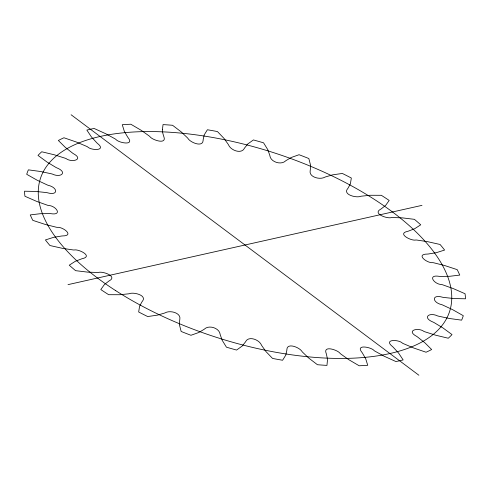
<?xml version="1.0" encoding="UTF-8"?>
<svg xmlns="http://www.w3.org/2000/svg" width="490" height="490" viewBox="0 0 490 490"><rect width="100%" height="100%" fill="white"/><g stroke="black" fill="none" stroke-linecap="round" stroke-linejoin="round"><path stroke-width="0.73" d="M68.012 284.635L421.988 205.365M71.111 114.764L418.889 375.236M162.435 129.464L162.747 132.968L163.636 136.104A35.886 16.127 18 0 0 163.856 136.637C167.151 145.003 152.023 140.011 149.775 136.477A35.886 16.127 18 0 0 149.125 135.938L141.236 130.328L130.836 124.233A229.461 103.102 18 0 0 122.267 124.711L124.313 131.277L127.694 137.133A35.886 16.127 18 0 0 128.117 137.69C134.885 146.057 118.396 142.872 115.799 139.325A35.886 16.127 18 0 0 115.003 138.823L105.748 133.739L94.098 128.454A229.461 103.102 18 0 0 86.853 130.077L91.434 136.949L96.879 142.878A35.886 16.127 18 0 0 97.486 143.423C107.016 151 91.146 150.693 87.477 146.792A35.886 16.127 18 0 0 86.565 146.345L76.342 142.02L63.957 137.77A229.461 103.102 18 0 0 58.347 140.465L65.268 147.343L72.544 153.088A35.886 16.127 18 0 0 73.298 153.603C84.507 159.605 71.589 162.888 66.034 158.546A35.886 16.127 18 0 0 65.054 158.184L54.317 154.791L41.724 151.771A229.461 103.102 18 0 0 38 155.428L46.96 162.006L55.738 167.317A35.886 16.127 18 0 0 56.62 167.776C68.037 172.198 60.901 178.17 52.412 174.085A35.886 16.127 18 0 0 51.407 173.809L40.621 171.512L28.377 169.846A229.461 103.102 18 0 0 26.699 174.299L37.307 180.296L47.212 184.932A35.886 16.127 18 0 0 48.173 185.324C57.924 187.437 58.629 196.092 47.212 192.717A35.886 16.127 18 0 0 46.219 192.552L35.856 191.443L24.5 191.21A229.461 103.102 18 0 0 24.941 196.263L36.726 201.415L47.322 205.181A35.886 16.127 18 0 0 48.326 205.482C55.787 205.482 63.173 215.747 50.654 213.64A35.886 16.127 18 0 0 49.717 213.585L40.229 213.714L30.258 214.92A229.461 103.102 18 0 0 32.799 220.353L45.252 224.438L56.074 227.164A35.886 16.127 18 0 0 57.079 227.36C62.622 226.478 75.001 235.843 62.585 235.929A35.886 16.127 18 0 0 61.752 235.996L53.557 237.35L45.399 239.947A229.461 103.102 18 0 0 49.937 245.527L62.506 248.357L73.09 249.931A35.886 16.127 18 0 0 74.039 250.016C78.369 248.755 93.345 256.197 82.498 258.616A35.886 16.127 18 0 0 81.799 258.793L75.252 261.323L69.268 265.194A229.461 103.102 18 0 0 75.595 270.67L87.735 272.134L97.608 272.483A35.886 16.127 18 0 0 98.478 272.452C102.386 270.982 117.686 276.207 109.503 280.709A35.886 16.127 18 0 0 108.976 280.99L104.364 284.586L100.811 289.559A229.461 103.102 18 0 0 108.658 294.698L119.842 294.723L128.576 293.829A35.886 16.127 18 0 0 129.317 293.688C133.427 291.856 147.312 295.219 142.437 301.24A35.886 16.127 18 0 0 142.094 301.62L139.619 306.115L138.664 311.977A229.461 103.102 18 0 0 147.674 316.552L157.413 315.137L164.628 313.043A35.886 16.127 18 0 0 165.21 312.792C169.975 310.011 181.178 312.724 179.848 319.315A35.886 16.127 18 0 0 179.714 319.768L179.487 324.974L181.159 331.467A229.461 103.102 18 0 0 190.953 335.276L198.818 332.49L204.195 329.286A35.886 16.127 18 0 0 204.593 328.937C209.077 324.784 219.244 327.988 220.114 334.143A35.886 16.127 18 0 0 220.188 334.652L222.215 340.336L226.441 347.177A229.461 103.102 18 0 0 236.59 350.056L242.238 346.014L245.545 341.842A35.886 16.127 18 0 0 245.741 341.414C248.945 335.626 259.382 339.833 261.464 345.07A35.886 16.127 18 0 0 261.746 345.615L265.935 351.532L272.538 358.423A229.461 103.102 18 0 0 282.595 360.248L285.774 355.127L286.871 350.166A35.886 16.127 18 0 0 286.858 349.676C287.036 342.167 299.905 347.594 302.091 351.624A35.886 16.127 18 0 0 302.569 352.181L308.743 358.074L317.434 364.713A229.461 103.102 18 0 0 326.952 365.399L327.534 359.427L326.365 353.896A35.886 16.127 18 0 0 326.144 353.363C322.818 344.991 338.008 350.001 340.225 353.523A35.886 16.127 18 0 0 340.875 354.062L348.764 359.672L359.164 365.767A229.461 103.102 18 0 0 367.733 365.289L365.687 358.723L362.306 352.867A35.886 16.127 18 0 0 361.883 352.31C355.091 343.913 371.616 347.147 374.201 350.675A35.886 16.127 18 0 0 374.997 351.177L384.252 356.261L395.902 361.547A229.461 103.102 18 0 0 403.148 359.923L398.566 353.051L393.121 347.122A35.886 16.127 18 0 0 392.515 346.577C382.911 338.982 398.885 339.325 402.523 343.208A35.886 16.127 18 0 0 403.435 343.655L413.658 347.98L426.043 352.23A229.461 103.102 18 0 0 431.653 349.535L424.732 342.657L417.455 336.912A35.886 16.127 18 0 0 416.702 336.397C405.451 330.358 418.417 327.136 423.966 331.454A35.886 16.127 18 0 0 424.946 331.816L435.684 335.209L448.277 338.229A229.461 103.102 18 0 0 452.001 334.572L443.04 327.994L434.263 322.683A35.886 16.127 18 0 0 433.38 322.224C421.927 317.734 429.069 311.848 437.588 315.915A35.886 16.127 18 0 0 438.593 316.191L449.379 318.488L461.623 320.154A229.461 103.102 18 0 0 463.301 315.701L452.693 309.704L442.788 305.068A35.886 16.127 18 0 0 441.827 304.676C432.094 302.557 431.335 293.896 442.788 297.283A35.886 16.127 18 0 0 443.781 297.448L454.144 298.557L465.5 298.79A229.461 103.102 18 0 0 465.059 293.737L453.274 288.586L442.678 284.819A35.886 16.127 18 0 0 441.674 284.519C434.214 284.525 426.808 274.229 439.346 276.36A35.886 16.127 18 0 0 440.283 276.415L449.771 276.286L459.743 275.08A229.461 103.102 18 0 0 457.201 269.647L444.749 265.562L433.926 262.836A35.886 16.127 18 0 0 432.921 262.64C427.372 263.534 414.999 254.102 427.415 254.071A35.886 16.127 18 0 0 428.248 254.004L436.443 252.65L444.602 250.053A229.461 103.102 18 0 0 440.063 244.473L427.494 241.644L416.91 240.069A35.886 16.127 18 0 0 415.961 239.984C411.643 241.307 396.624 233.687 407.502 231.384A35.886 16.127 18 0 0 408.201 231.207L414.748 228.677L420.732 224.806A229.461 103.102 18 0 0 414.405 219.33L402.266 217.866L392.392 217.517A35.886 16.127 18 0 0 391.522 217.548C387.651 219.067 372.247 213.714 380.497 209.291A35.886 16.127 18 0 0 381.024 209.01L385.636 205.414L389.189 200.441A229.461 103.102 18 0 0 381.343 195.302L370.158 195.277L361.424 196.172A35.886 16.127 18 0 0 360.683 196.312C356.604 198.168 342.626 194.744 347.563 188.76A35.886 16.127 18 0 0 347.906 188.381L350.381 183.885L351.336 178.023A229.461 103.102 18 0 0 342.326 173.448L332.588 174.863L325.372 176.957A35.886 16.127 18 0 0 324.79 177.209C320.013 179.995 308.841 177.27 310.152 170.685A35.886 16.127 18 0 0 310.286 170.232L310.513 165.026L308.841 158.533A229.461 103.102 18 0 0 299.047 154.724L291.183 157.511L285.805 160.714A35.886 16.127 18 0 0 285.407 161.063C280.923 165.222 270.756 162.018 269.886 155.857A35.886 16.127 18 0 0 269.812 155.348L267.785 149.664L263.559 142.823A229.461 103.102 18 0 0 253.41 139.944L247.762 143.987L244.455 148.158A35.886 16.127 18 0 0 244.259 148.586C241.025 154.344 230.643 150.191 228.536 144.93A35.886 16.127 18 0 0 228.254 144.385L224.065 138.468L217.462 131.577A229.461 103.102 18 0 0 207.405 129.752L204.226 134.873L203.13 139.834A35.886 16.127 18 0 0 203.142 140.324C202.891 147.815 190.145 142.425 187.909 138.376A35.886 16.127 18 0 0 187.431 137.819L181.257 131.926L172.566 125.287A229.461 103.102 18 0 0 163.048 124.601L162.435 129.464M115.756 290.68A215.122 96.659 18 0 0 449.391 312.087A215.122 96.659 18 0 0 169.852 132.233A215.122 96.659 18 0 0 115.756 290.68"/></g></svg>
